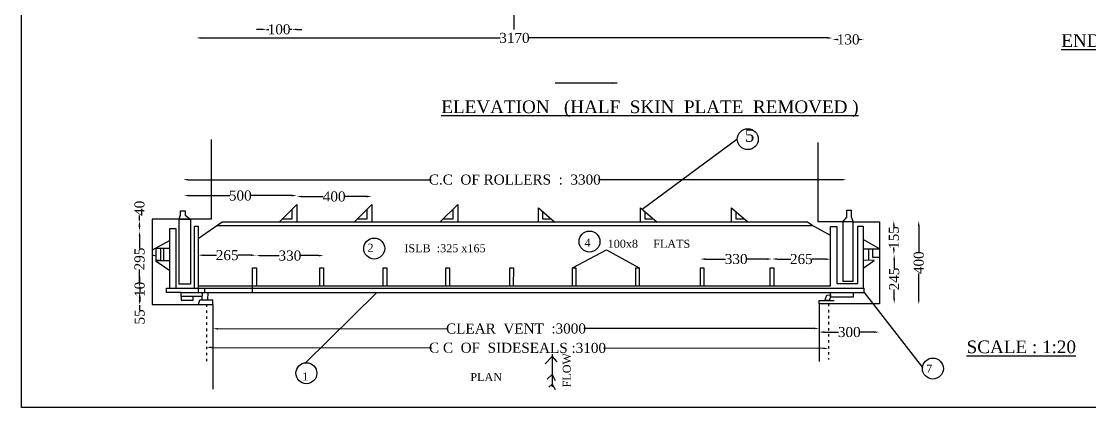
# Model space of a CAD drawing. Header units: millimetres. Extents: x -375 to 7979, y 1425 to 6957.
# Drawn here: x -375 to 4943, y 1425 to 3348 of the extents above; entities that cross this region are included whole.
import ezdxf

# ---------------------------------------------------------------- set-up
doc = ezdxf.new("R2010")
doc.units = ezdxf.units.MM
doc.linetypes.add('ACAD_ISO03W100', pattern=[30, 12, -18])
for name, color, linetype in [('DIM', 5, 'Continuous'), ('DOT LINE', 3, 'Continuous'), ('dwg', 20, 'Continuous'), ('TEXT', 7, 'Continuous')]:
    doc.layers.add(name, color=color, linetype=linetype)
doc.layers.add('TITLE', color=7, linetype='Continuous', lineweight=30)
doc.styles.get("Standard").update_dxf_attribs({"font": 'TIMES.TTF', "height": 50})
doc.dimstyles.new('ISO-25', dxfattribs={"dimtxt": 50, "dimasz": 25, "dimexe": 1.265, "dimexo": 0.625, "dimtad": 0, "dimdec": 1, "dimtxsty": 'Standard', "dimcen": 2.5, "dimse1": 1, "dimse2": 1, "dimclre": 5, "dimclrt": 4, "dimadec": 0, "dimazin": 0, "dimtfac": 1, "dimtdec": 1, "dimtmove": 0, "dimatfit": 3, "dimfxl": 1, "dimarcsym": 0})

# ---------------------------------------------------------------- blocks, each defined once
blk = doc.blocks.new('*D17')
at = {"layer": 'Defpoints', "color": 0}
for p in [(3662.8, 3258.8), (3818.9, 3258.8), (3818.9, 3257.5)]:
    blk.add_point(p, dxfattribs=at)
at = {"layer": 'DIM', "color": 0, "lineweight": -2}
for p, q in [((3687.8, 3257.5), (3690.5, 3257.5)), ((3793.9, 3257.5), (3791.2, 3257.5))]:
    blk.add_line(p, q, dxfattribs=at)
at = {"layer": 'DIM', "color": 0}
for points in [[(3687.8, 3261.7), (3687.8, 3253.3), (3662.8, 3257.5)], [(3793.9, 3261.7), (3793.9, 3253.3), (3818.9, 3257.5)]]:
    blk.add_solid(points, dxfattribs=at)
at = {"layer": 'DIM', "color": 4, "insert": (3740.8, 3257.5), "char_height": 50, "attachment_point": 5}
blk.add_mtext('130', dxfattribs=at)
blk = doc.blocks.new('*D18')
at = {"layer": 'Defpoints', "color": 0}
for p in [(495.9, 3265.1), (495.9, 3257.5), (3662.8, 3257.5)]:
    blk.add_point(p, dxfattribs=at)
at = {"layer": 'DIM', "color": 0, "lineweight": -2}
for p, q in [((520.9, 3265.1), (2007.7, 3265.1)), ((3637.8, 3265.1), (2151, 3265.1))]:
    blk.add_line(p, q, dxfattribs=at)
at = {"layer": 'DIM', "color": 0}
for points in [[(520.9, 3269.3), (520.9, 3260.9), (495.9, 3265.1)], [(3637.8, 3269.3), (3637.8, 3260.9), (3662.8, 3265.1)]]:
    blk.add_solid(points, dxfattribs=at)
at = {"layer": 'DIM', "color": 4, "insert": (2079.4, 3265.1), "char_height": 50, "attachment_point": 5}
blk.add_mtext('3170', dxfattribs=at)
blk = doc.blocks.new('*D19')
at = {"layer": 'Defpoints', "color": 0}
for p in [(844.8, 3307.9), (970.7, 3307.9), (970.7, 3307.8)]:
    blk.add_point(p, dxfattribs=at)
at = {"layer": 'DIM', "color": 0, "lineweight": -2}
for p, q in [((819.8, 3307.8), (794.8, 3307.8)), ((844.8, 3307.8), (857.4, 3307.8)), ((970.7, 3307.8), (958.1, 3307.8)), ((995.7, 3307.8), (1020.7, 3307.8))]:
    blk.add_line(p, q, dxfattribs=at)
at = {"layer": 'DIM', "color": 0}
for points in [[(819.8, 3312), (819.8, 3303.7), (844.8, 3307.8)], [(995.7, 3312), (995.7, 3303.7), (970.7, 3307.8)]]:
    blk.add_solid(points, dxfattribs=at)
at = {"layer": 'DIM', "color": 4, "insert": (907.8, 3307.8), "char_height": 50, "attachment_point": 5}
blk.add_mtext('100', dxfattribs=at)
blk = doc.blocks.new('*D20')
at = {"layer": 'Defpoints', "color": 0}
for p in [(3732.4, 2559.6), (430, 2545.5), (3732.4, 2545.5)]:
    blk.add_point(p, dxfattribs=at)
at = {"layer": 'DIM', "color": 0, "lineweight": -2}
for p, q in [((455, 2559.6), (1664.8, 2559.6)), ((3707.4, 2559.6), (2497.6, 2559.6))]:
    blk.add_line(p, q, dxfattribs=at)
at = {"layer": 'DIM', "color": 0}
for points in [[(455, 2563.7), (455, 2555.4), (430, 2559.6)], [(3707.4, 2563.7), (3707.4, 2555.4), (3732.4, 2559.6)]]:
    blk.add_solid(points, dxfattribs=at)
at = {"layer": 'DIM', "color": 4, "insert": (2081.2, 2559.6), "char_height": 50, "attachment_point": 5}
blk.add_mtext('C.C  OF ROLLERS  :  3300', dxfattribs=at)
blk = doc.blocks.new('*D21')
at = {"layer": 'Defpoints', "color": 0}
for p in [(212.5, 2356.3), (212.8, 2356.3), (212.5, 2304.1)]:
    blk.add_point(p, dxfattribs=at)
at = {"layer": 'DIM', "color": 0, "lineweight": -2}
for p, q in [((212.8, 2356.3), (212.8, 2381.3)), ((212.8, 2329.1), (212.8, 2331.3))]:
    blk.add_line(p, q, dxfattribs=at)
at = {"layer": 'DIM', "color": 0}
for points in [[(208.6, 2331.3), (216.9, 2331.3), (212.8, 2356.3)], [(208.6, 2329.1), (216.9, 2329.1), (212.8, 2304.1)]]:
    blk.add_solid(points, dxfattribs=at)
at = {"layer": 'DIM', "color": 4, "insert": (212.8, 2417), "char_height": 50, "attachment_point": 5, "rotation": 90}
blk.add_mtext('40', dxfattribs=at)
blk = doc.blocks.new('*D22')
at = {"layer": 'Defpoints', "color": 0}
for p in [(212.8, 2304.1), (212.8, 2025.8), (213.1, 2025.8)]:
    blk.add_point(p, dxfattribs=at)
at = {"layer": 'DIM', "color": 0, "lineweight": -2}
for p, q in [((213.1, 2279.1), (213.1, 2217.7)), ((213.1, 2050.8), (213.1, 2112.2))]:
    blk.add_line(p, q, dxfattribs=at)
at = {"layer": 'DIM', "color": 0}
for points in [[(209, 2279.1), (217.3, 2279.1), (213.1, 2304.1)], [(209, 2050.8), (217.3, 2050.8), (213.1, 2025.8)]]:
    blk.add_solid(points, dxfattribs=at)
at = {"layer": 'DIM', "color": 4, "insert": (213.1, 2164.9), "char_height": 50, "attachment_point": 5, "rotation": 90}
blk.add_mtext('295', dxfattribs=at)
blk = doc.blocks.new('*D23')
at = {"layer": 'Defpoints', "color": 0}
for p in [(213.1, 2025.8), (213.1, 2001.2), (213.7, 2001.2)]:
    blk.add_point(p, dxfattribs=at)
at = {"layer": 'DIM', "color": 0, "lineweight": -2}
for p, q in [((213.7, 2050.8), (213.7, 2075.8)), ((213.7, 2025.8), (213.7, 2001.2)), ((213.7, 1976.2), (213.7, 1951.2))]:
    blk.add_line(p, q, dxfattribs=at)
at = {"layer": 'DIM', "color": 0}
for points in [[(209.6, 2050.8), (217.9, 2050.8), (213.7, 2025.8)], [(209.6, 1976.2), (217.9, 1976.2), (213.7, 2001.2)]]:
    blk.add_solid(points, dxfattribs=at)
at = {"layer": 'DIM', "color": 4, "insert": (213.7, 2013.5), "char_height": 50, "attachment_point": 5, "rotation": 90}
blk.add_mtext('10', dxfattribs=at)
blk = doc.blocks.new('*D24')
at = {"layer": 'Defpoints', "color": 0}
for p in [(213.7, 2001.2), (213.4, 1935.1), (213.7, 1935.1)]:
    blk.add_point(p, dxfattribs=at)
at = {"layer": 'DIM', "color": 0, "lineweight": -2}
for p, q in [((213.4, 1976.2), (213.4, 1960.1)), ((213.4, 1935.1), (213.4, 1910.1))]:
    blk.add_line(p, q, dxfattribs=at)
at = {"layer": 'DIM', "color": 0}
for points in [[(209.3, 1976.2), (217.6, 1976.2), (213.4, 2001.2)], [(209.3, 1960.1), (217.6, 1960.1), (213.4, 1935.1)]]:
    blk.add_solid(points, dxfattribs=at)
at = {"layer": 'DIM', "color": 4, "insert": (213.4, 1876.8), "char_height": 50, "attachment_point": 5, "rotation": 90}
blk.add_mtext('55', dxfattribs=at)
blk = doc.blocks.new('*D25')
at = {"layer": 'Defpoints', "color": 0}
for p in [(433.8, 2481.8), (995.7, 2481.8), (995.7, 2480.4)]:
    blk.add_point(p, dxfattribs=at)
at = {"layer": 'DIM', "color": 0, "lineweight": -2}
for p, q in [((458.8, 2480.4), (661.8, 2480.4)), ((970.7, 2480.4), (767.6, 2480.4))]:
    blk.add_line(p, q, dxfattribs=at)
at = {"layer": 'DIM', "color": 0}
for points in [[(458.8, 2484.6), (458.8, 2476.2), (433.8, 2480.4)], [(970.7, 2484.6), (970.7, 2476.2), (995.7, 2480.4)]]:
    blk.add_solid(points, dxfattribs=at)
at = {"layer": 'DIM', "color": 4, "insert": (714.7, 2480.4), "char_height": 50, "attachment_point": 5}
blk.add_mtext('500', dxfattribs=at)
blk = doc.blocks.new('*D26')
at = {"layer": 'Defpoints', "color": 0}
for p in [(995.7, 2480.4), (1368.6, 2480.4), (1368.6, 2475.8)]:
    blk.add_point(p, dxfattribs=at)
at = {"layer": 'DIM', "color": 0, "lineweight": -2}
for p, q in [((1020.7, 2475.8), (1128, 2475.8)), ((1343.6, 2475.8), (1236.3, 2475.8))]:
    blk.add_line(p, q, dxfattribs=at)
at = {"layer": 'DIM', "color": 0}
for points in [[(1020.7, 2480), (1020.7, 2471.6), (995.7, 2475.8)], [(1343.6, 2480), (1343.6, 2471.6), (1368.6, 2475.8)]]:
    blk.add_solid(points, dxfattribs=at)
at = {"layer": 'DIM', "color": 4, "insert": (1182.1, 2475.8), "char_height": 50, "attachment_point": 5}
blk.add_mtext('400', dxfattribs=at)
blk = doc.blocks.new('*D27')
at = {"layer": 'Defpoints', "color": 0}
for p in [(505.1, 2183.1), (793.4, 2183.7), (793.4, 2183.1)]:
    blk.add_point(p, dxfattribs=at)
at = {"layer": 'DIM', "color": 0, "lineweight": -2}
for p, q in [((530.1, 2183.7), (596.5, 2183.7)), ((768.4, 2183.7), (702, 2183.7))]:
    blk.add_line(p, q, dxfattribs=at)
at = {"layer": 'DIM', "color": 0}
for points in [[(530.1, 2187.8), (530.1, 2179.5), (505.1, 2183.7)], [(768.4, 2187.8), (768.4, 2179.5), (793.4, 2183.7)]]:
    blk.add_solid(points, dxfattribs=at)
at = {"layer": 'DIM', "color": 4, "insert": (649.3, 2183.7), "char_height": 50, "attachment_point": 5}
blk.add_mtext('265', dxfattribs=at)
blk = doc.blocks.new('*D28')
at = {"layer": 'Defpoints', "color": 0}
for p in [(793.4, 2183.7), (1129.7, 2183.7), (1129.7, 2181.7)]:
    blk.add_point(p, dxfattribs=at)
at = {"layer": 'DIM', "color": 0, "lineweight": -2}
for p, q in [((818.4, 2181.7), (908.4, 2181.7)), ((1104.7, 2181.7), (1014.7, 2181.7))]:
    blk.add_line(p, q, dxfattribs=at)
at = {"layer": 'DIM', "color": 0}
for points in [[(818.4, 2185.9), (818.4, 2177.5), (793.4, 2181.7)], [(1104.7, 2185.9), (1104.7, 2177.5), (1129.7, 2181.7)]]:
    blk.add_solid(points, dxfattribs=at)
at = {"layer": 'DIM', "color": 4, "insert": (961.6, 2181.7), "char_height": 50, "attachment_point": 5}
blk.add_mtext('330', dxfattribs=at)
blk = doc.blocks.new('*D29')
at = {"layer": 'Defpoints', "color": 0}
for p in [(3004.4, 2168.5), (3361.9, 2168.5), (3361.9, 2164.5)]:
    blk.add_point(p, dxfattribs=at)
at = {"layer": 'DIM', "color": 0, "lineweight": -2}
for p, q in [((3029.4, 2164.5), (3130, 2164.5)), ((3336.9, 2164.5), (3236.3, 2164.5))]:
    blk.add_line(p, q, dxfattribs=at)
at = {"layer": 'DIM', "color": 0}
for points in [[(3029.4, 2168.6), (3029.4, 2160.3), (3004.4, 2164.5)], [(3336.9, 2168.6), (3336.9, 2160.3), (3361.9, 2164.5)]]:
    blk.add_solid(points, dxfattribs=at)
at = {"layer": 'DIM', "color": 4, "insert": (3183.2, 2164.5), "char_height": 50, "attachment_point": 5}
blk.add_mtext('330', dxfattribs=at)
blk = doc.blocks.new('*D30')
at = {"layer": 'Defpoints', "color": 0}
for p in [(3361.9, 2164.5), (3653.5, 2164), (3653.5, 2163.7)]:
    blk.add_point(p, dxfattribs=at)
at = {"layer": 'DIM', "color": 0, "lineweight": -2}
for p, q in [((3386.9, 2164.7), (3454.9, 2164.5)), ((3628.5, 2164), (3560.5, 2164.2))]:
    blk.add_line(p, q, dxfattribs=at)
at = {"layer": 'DIM', "color": 0}
for points in [[(3386.9, 2168.9), (3386.8, 2160.5), (3361.9, 2164.8)], [(3628.6, 2168.2), (3628.5, 2159.9), (3653.5, 2164)]]:
    blk.add_solid(points, dxfattribs=at)
at = {"layer": 'DIM', "color": 4, "insert": (3507.7, 2164.4), "char_height": 50, "attachment_point": 5, "rotation": 359.8478}
blk.add_mtext('265', dxfattribs=at)
blk = doc.blocks.new('*D31')
at = {"layer": 'Defpoints', "color": 0}
for p in [(3967.9, 2187.3), (3969.8, 2187.3), (3967.9, 1943.4)]:
    blk.add_point(p, dxfattribs=at)
at = {"layer": 'DIM', "color": 0, "lineweight": -2}
for p, q in [((3969.8, 2162.3), (3969.8, 2118.1)), ((3969.8, 1968.4), (3969.8, 2012.6))]:
    blk.add_line(p, q, dxfattribs=at)
at = {"layer": 'DIM', "color": 0}
for points in [[(3965.6, 2162.3), (3973.9, 2162.3), (3969.8, 2187.3)], [(3965.6, 1968.4), (3973.9, 1968.4), (3969.8, 1943.4)]]:
    blk.add_solid(points, dxfattribs=at)
at = {"layer": 'DIM', "color": 4, "insert": (3969.8, 2065.4), "char_height": 50, "attachment_point": 5, "rotation": 90}
blk.add_mtext('245', dxfattribs=at)
blk = doc.blocks.new('*D32')
at = {"layer": 'Defpoints', "color": 0}
for p in [(3968.2, 2355.7), (3969.8, 2355.7), (3969.8, 2187.3)]:
    blk.add_point(p, dxfattribs=at)
at = {"layer": 'DIM', "color": 0, "lineweight": -2}
for p, q in [((3968.2, 2330.7), (3968.2, 2320.7)), ((3968.2, 2212.3), (3968.2, 2222.2))]:
    blk.add_line(p, q, dxfattribs=at)
at = {"layer": 'DIM', "color": 0}
for points in [[(3964, 2330.7), (3972.3, 2330.7), (3968.2, 2355.7)], [(3964, 2212.3), (3972.3, 2212.3), (3968.2, 2187.3)]]:
    blk.add_solid(points, dxfattribs=at)
at = {"layer": 'DIM', "color": 4, "insert": (3968.2, 2271.5), "char_height": 50, "attachment_point": 5, "rotation": 90}
blk.add_mtext('155', dxfattribs=at)
blk = doc.blocks.new('*D33')
at = {"layer": 'Defpoints', "color": 0}
for p in [(4089.7, 2354.9), (4092, 2354.9), (4089.7, 1938.1)]:
    blk.add_point(p, dxfattribs=at)
at = {"layer": 'DIM', "color": 0, "lineweight": -2}
for p, q in [((4092, 2329.9), (4092, 2200.6)), ((4092, 1963.1), (4092, 2092.4))]:
    blk.add_line(p, q, dxfattribs=at)
at = {"layer": 'DIM', "color": 0}
for points in [[(4087.9, 2329.9), (4096.2, 2329.9), (4092, 2354.9)], [(4087.9, 1963.1), (4096.2, 1963.1), (4092, 1938.1)]]:
    blk.add_solid(points, dxfattribs=at)
at = {"layer": 'DIM', "color": 4, "insert": (4092, 2146.5), "char_height": 50, "attachment_point": 5, "rotation": 90}
blk.add_mtext('400', dxfattribs=at)
blk = doc.blocks.new('*D34')
at = {"layer": 'Defpoints', "color": 0}
for p in [(3596.3, 1798.4), (3896.3, 1800.9), (3896.3, 1798.4)]:
    blk.add_point(p, dxfattribs=at)
at = {"layer": 'DIM', "color": 0, "lineweight": -2}
for p, q in [((3621.3, 1800.9), (3693.1, 1800.9)), ((3871.3, 1800.9), (3799.5, 1800.9))]:
    blk.add_line(p, q, dxfattribs=at)
at = {"layer": 'DIM', "color": 0}
for points in [[(3621.3, 1805.1), (3621.3, 1796.7), (3596.3, 1800.9)], [(3871.3, 1805.1), (3871.3, 1796.7), (3896.3, 1800.9)]]:
    blk.add_solid(points, dxfattribs=at)
at = {"layer": 'DIM', "color": 4, "insert": (3746.3, 1800.9), "char_height": 50, "attachment_point": 5}
blk.add_mtext('300', dxfattribs=at)
blk = doc.blocks.new('*D35')
at = {"layer": 'Defpoints', "color": 0}
for p in [(577.8, 1817.5), (577.9, 1799.5), (3596.3, 1800.9)]:
    blk.add_point(p, dxfattribs=at)
at = {"layer": 'DIM', "color": 0, "lineweight": -2}
for p, q in [((602.8, 1817.6), (1748.7, 1818.1)), ((3571.3, 1818.9), (2425.5, 1818.4))]:
    blk.add_line(p, q, dxfattribs=at)
at = {"layer": 'DIM', "color": 0}
for points in [[(602.8, 1821.7), (602.9, 1813.4), (577.8, 1817.5)], [(3571.3, 1823.1), (3571.3, 1814.8), (3596.3, 1818.9)]]:
    blk.add_solid(points, dxfattribs=at)
at = {"layer": 'DIM', "color": 4, "insert": (2087.1, 1818.2), "char_height": 50, "attachment_point": 5, "rotation": 0.0266}
blk.add_mtext('CLEAR  VENT  :3000', dxfattribs=at)
blk = doc.blocks.new('*D36')
at = {"layer": 'Defpoints', "color": 0}
for p in [(546.4, 1725.1), (546.3, 1692.9), (3643.4, 1687.3)]:
    blk.add_point(p, dxfattribs=at)
at = {"layer": 'DIM', "color": 0, "lineweight": -2}
for p, q in [((571.4, 1725.1), (1666.1, 1723.1)), ((3618.4, 1719.5), (2523.5, 1721.5))]:
    blk.add_line(p, q, dxfattribs=at)
at = {"layer": 'DIM', "color": 0}
for points in [[(571.4, 1729.2), (571.4, 1720.9), (546.4, 1725.1)], [(3618.4, 1723.7), (3618.4, 1715.4), (3643.4, 1719.5)]]:
    blk.add_solid(points, dxfattribs=at)
at = {"layer": 'DIM', "color": 4, "insert": (2094.8, 1722.3), "char_height": 50, "attachment_point": 5, "rotation": 359.8961}
blk.add_mtext('C C  OF  SIDESEALS :3100', dxfattribs=at)

msp = doc.modelspace()

# ---------------------------------------------------------------- linework, layer by layer
at = {"layer": 'DOT LINE', "linetype": 'ACAD_ISO03W100'}
for points in [[(546.32, 1938.32), (546.32, 1646.69)], [(3643.36, 1941.36), (3643.36, 1665.13)]]:
    msp.add_lwpolyline(points, dxfattribs=at)
at = {"layer": 'dwg'}
for points in [[(2076.66, 3405.24), (2076.66, 3306.72)], [(570.53, 2363.2), (570.53, 2759.04)], [(2715.32, 2412.36), (3186.45, 2761.22)], [(3714.44, 2349.17), (3714.44, 2053.75), (3766.1, 2053.75), (3766.1, 2349.17), (3608.89, 2349.17), (3590.72, 2349.17), (3590.72, 2744.53)], [(410.32, 2363.2), (417.79, 2385.09), (417.79, 2405.24), (440.07, 2405.24), (440.07, 2383.2), (466.57, 2363.2)], [(907.38, 2348.08), (995.96, 2436.66), (995.96, 2348.08)], [(924.83, 2365.52), (972.17, 2365.52), (972.17, 2412.87)], [(1281.57, 2348.08), (1370.15, 2436.66), (1370.15, 2348.08)], [(1299.02, 2365.52), (1346.36, 2365.52), (1346.36, 2412.87)], [(1708.8, 2348.08), (1797.38, 2436.66), (1797.38, 2348.08)], [(1726.25, 2365.52), (1773.59, 2365.52), (1773.59, 2412.87)], [(2198.49, 2348.08), (2198.49, 2419.12), (2280.76, 2348.08)], [(2219.19, 2401.24), (2219.19, 2365.1), (2261.05, 2365.1)], [(2707.5, 2348.08), (2707.5, 2419.12), (2789.77, 2348.08)], [(2728.2, 2401.24), (2728.2, 2365.1), (2770.06, 2365.1)], [(3160.6, 2348.08), (3160.6, 2419.12), (3242.88, 2348.08)], [(3181.31, 2401.24), (3181.31, 2365.1), (3223.16, 2365.1)], [(3714.44, 2349.17), (3733.86, 2373.57), (3733.86, 2408.48), (3756.16, 2408.48), (3756.16, 2373.91), (3766.1, 2349.17)], [(570.53, 2363.2), (275.89, 2363.2), (275.89, 1938.32), (577.86, 1938.32), (577.86, 1516.96)], [(3653.55, 2281.98), (3559.56, 2333.12), (3538.31, 2348.08), (624.79, 2348.08), (505.1, 2265.05)], [(3766.1, 2349.17), (3896.71, 2349.17), (3896.71, 1941.36), (3596.33, 1941.36), (3596.33, 1655.39)], [(363.68, 2020.25), (363.68, 2316.84), (394.33, 2316.84), (394.18, 2020.25)], [(487.18, 2020.25), (487.18, 2328.84), (505.06, 2328.84), (505.24, 2020.25), (505.24, 1997.85)], [(505.23, 2032.08), (3653.55, 2032.08), (3653.55, 2326.95), (3684.19, 2326.95), (3684.19, 2042.61), (3788.75, 2042.61), (3788.75, 2327.96), (3815.66, 2327.96), (3815.66, 2020.25)], [(601.35, 2331.81), (3561.96, 2331.81)], [(363.68, 2257.37), (275.89, 2208.47)], [(3896.71, 2214.78), (3815.66, 2262.31)], [(295.85, 2179.34), (275.89, 2183.27)], [(363.68, 2105.6), (295.85, 2151.71), (295.85, 2218.19), (363.68, 2218.19)], [(317.09, 2218.19), (317.09, 2156.88), (295.85, 2156.8), (363.68, 2156.8)], [(332.87, 2218.19), (332.87, 2156.8)], [(2367.92, 2120.81), (2537.14, 2210.69), (2701.01, 2120.81)], [(3815.66, 2214.78), (3896.71, 2214.78)], [(3842.38, 2214.78), (3842.38, 2158.02)], [(3862.15, 2214.78), (3862.15, 2173.94), (3896.71, 2173.94)], [(3815.66, 2119.23), (3869.71, 2157.08), (3815.66, 2158.94)], [(774.61, 1997.85), (774.61, 2120.79), (795.99, 2120.79), (796.06, 2032.08)], [(1111.14, 2032.08), (1111.14, 2120.81), (1128.81, 2120.81), (1128.66, 2032.08)], [(1425.86, 2032.08), (1425.86, 2120.81), (1443.52, 2120.81), (1443.37, 2032.08)], [(1737.81, 2032.08), (1737.81, 2120.81), (1755.47, 2120.81), (1755.33, 2032.08)], [(2056.22, 2032.08), (2056.22, 2120.81), (2073.88, 2120.81), (2073.73, 2032.08)], [(2367.92, 2032.08), (2367.92, 2120.81), (2385.58, 2120.81), (2385.44, 2032.08)], [(2683.35, 2032.08), (2683.35, 2120.81), (2701.01, 2120.81), (2700.86, 2032.08)], [(3004.91, 2032.08), (3004.91, 2120.81), (3022.57, 2120.81), (3022.42, 2032.08)], [(3352.75, 2032.08), (3352.75, 2120.81), (3370.41, 2120.81), (3370.26, 2032.08)], [(420, 1978.18), (420, 1997.85), (347.08, 1997.85), (347.08, 2020.25), (537.11, 2020.25), (537.11, 1997.85)], [(420, 1997.85), (3820.67, 1997.85), (3820.67, 2020.25)], [(525.5, 1978.18), (420, 1978.18), (420, 1959.68), (480.17, 1959.68), (480.77, 1978.18)], [(525.5, 1960.85), (525.82, 1997.85), (552.58, 1997.85), (551.99, 1960.85)], [(537.11, 2020.25), (3820.67, 2020.25)], [(1394.44, 1997.85), (1036.02, 1644.2)], [(3625.21, 1958.91), (3633.75, 1984.25), (3653.33, 1986.54), (3653.33, 1975.22), (3645.6, 1958.91), (3625.21, 1958.91)], [(3764.88, 1997.85), (3764.88, 1975.22), (3653.33, 1975.22), (3653.33, 1997.85)], [(3820.67, 1997.85), (4110.47, 1624.62)], [(505.81, 1938.32), (513.11, 1960.85), (577.86, 1960.85)], [(577.86, 1938.32), (577.86, 1960.85)], [(3596.33, 1941.36), (3596.33, 1958.91), (3670.96, 1958.91)], [(2232.1, 1643.73), (2267.26, 1679.46), (2290.9, 1653.42)], [(2267.26, 1690.97), (2267.26, 1528.06)], [(2243.01, 1566.21), (2267.26, 1589.83), (2282.41, 1560.76)], [(2250.28, 1526.24), (2267.26, 1542.59), (2281.8, 1514.74)]]:
    msp.add_lwpolyline(points, dxfattribs=at)
msp.add_lwpolyline([(410.32, 2363.2), (466.57, 2363.2), (466.57, 2040.18), (410.32, 2040.18)], close=True, dxfattribs=at)
for centre in [(3240.91, 2761.18), (2453.01, 2251.59), (1381.27, 2216.75), (4162.35, 1619.47), (1043.75, 1596.31)]:
    msp.add_circle(centre, 52.14, dxfattribs=at)
at = {"layer": 'TITLE'}
msp.add_lwpolyline([(-375.23, 6956.94), (7947.43, 6956.94), (7947.43, 1425.02), (-375.23, 1425.02)], close=True, dxfattribs=at)

# ---------------------------------------------------------------- texts
at = {"layer": 'TEXT'}
for s, height, p in [('5', 63, (3225.87, 2748.25)), ('2', 40, (1347.67, 2200.82)), ('ISLB  :325 x165', 40, (1531.52, 2198.5)), ('4', 40, (2428.51, 2226.51)), ('100x8     FLATS', 40, (2543.46, 2220.58)), ('1', 40, (1023.29, 1560.09)), ('PLAN', 40, (1859.75, 1557.55)), ('7', 40, (4129.21, 1599.21))]:
    msp.add_text(s, height=height, dxfattribs=at).set_placement(p)
msp.add_text('FLOW', height=40, rotation=90, dxfattribs=at).set_placement((2359.87, 1525.56))
at = {"layer": 'TITLE'}
for s, p in [('%%UEND  VIEW', (4801.81, 3220.52)), ('%%UELEVATION   (HALF  SKIN  PLATE  REMOVED )', (1715.33, 2890.95)), ('%%USCALE : 1:20', (4330.37, 1696.12))]:
    msp.add_text(s, height=63, dxfattribs=at).set_placement(p)

# ---------------------------------------------------------------- dimensions: what is measured, and where the dimension line sits
at = {"layer": 'DIM'}
for p1, p2, distance, text, picture, middle in [((3662.79, 3257.5), (495.94, 3257.5), -7.6, '3170', '*D18', (2079.37, 3265.1)), ((844.82, 3307.93), (970.75, 3307.93), -0.1, '100', '*D19', (907.78, 3307.82)), ((3662.79, 3258.81), (3818.86, 3258.81), -1.31, '130', '*D17', (3740.82, 3257.5)), ((433.78, 2481.76), (995.68, 2481.76), -1.34, '500', '*D25', (714.73, 2480.42)), ((995.68, 2480.42), (1368.61, 2480.42), -4.6, '400', '*D26', (1182.15, 2475.81)), ((212.53, 2304.12), (212.53, 2356.34), -0.23, '40', '*D21', (212.76, 2416.99)), ((3969.78, 2187.27), (3969.78, 2355.66), 1.6, '155', '*D32', (3968.18, 2271.47)), ((4089.66, 1938.11), (4089.66, 2354.87), -2.37, '400', '*D33', (4092.03, 2146.49)), ((212.76, 2304.12), (212.76, 2025.77), 0.37, '295', '*D22', (213.13, 2164.95)), ((505.15, 2183.11), (793.37, 2183.11), 0.57, '265', '*D27', (649.26, 2183.68)), ((793.37, 2183.68), (1129.74, 2183.68), -1.98, '330', '*D28', (961.55, 2181.7)), ((3004.45, 2168.51), (3361.85, 2168.51), -4.04, '330', '*D29', (3183.15, 2164.47)), ((3361.85, 2164.47), (3653.55, 2163.7), 0.29, '265', '*D30', (3507.7, 2164.37)), ((3967.93, 1943.44), (3967.93, 2187.27), -1.86, '245', '*D31', (3969.78, 2065.36)), ((213.72, 2001.24), (213.72, 1935.1), -0.29, '55', '*D24', (213.44, 1876.76))]:
    dim = msp.add_aligned_dim(p1=p1, p2=p2, distance=distance, text=text, dimstyle='ISO-25', dxfattribs=at)
    dim.commit()
    dim.dimension.update_dxf_attribs({"geometry": picture, "text_midpoint": middle})
for base, p1, p2, angle, text, picture, middle in [((3732.44, 2559.57), (430, 2545.48), (3732.44, 2545.48), 0, 'C.C  OF ROLLERS  :  3300', '*D20', (2081.22, 2559.57)), ((213.72, 2001.24), (213.13, 2025.77), (213.13, 2001.24), 270, '10', '*D23', (213.72, 2013.51)), ((546.38, 1725.11), (3643.36, 1687.29), (546.32, 1692.91), 179.89607, 'C C  OF  SIDESEALS :3100', '*D36', (2094.84, 1722.3)), ((577.85, 1817.55), (3596.33, 1800.9), (577.86, 1799.5), 180.0266, 'CLEAR  VENT  :3000', '*D35', (2087.09, 1818.25))]:
    dim = msp.add_linear_dim(base=base, p1=p1, p2=p2, angle=angle, text=text, dimstyle='ISO-25', dxfattribs=at)
    dim.commit()
    dim.dimension.update_dxf_attribs({"geometry": picture, "text_midpoint": middle, "dimtype": 161})
dim = msp.add_aligned_dim(p1=(3596.3311, 1798.3742), p2=(3896.2815, 1798.3742), distance=2.5296, dimstyle='ISO-25', dxfattribs=at)
dim.commit()
dim.dimension.update_dxf_attribs({"geometry": '*D34', "text_midpoint": (3746.3063, 1800.9038)})

# ---------------------------------------------------------------- leaders
msp.add_leader([(2590.52, 3040.36), (2282.44, 3040.36)], dimstyle='ISO-25', override={"dimgap": 0.625, "dimtad": 0}, dxfattribs=at)

doc.saveas('drawing.dxf')
